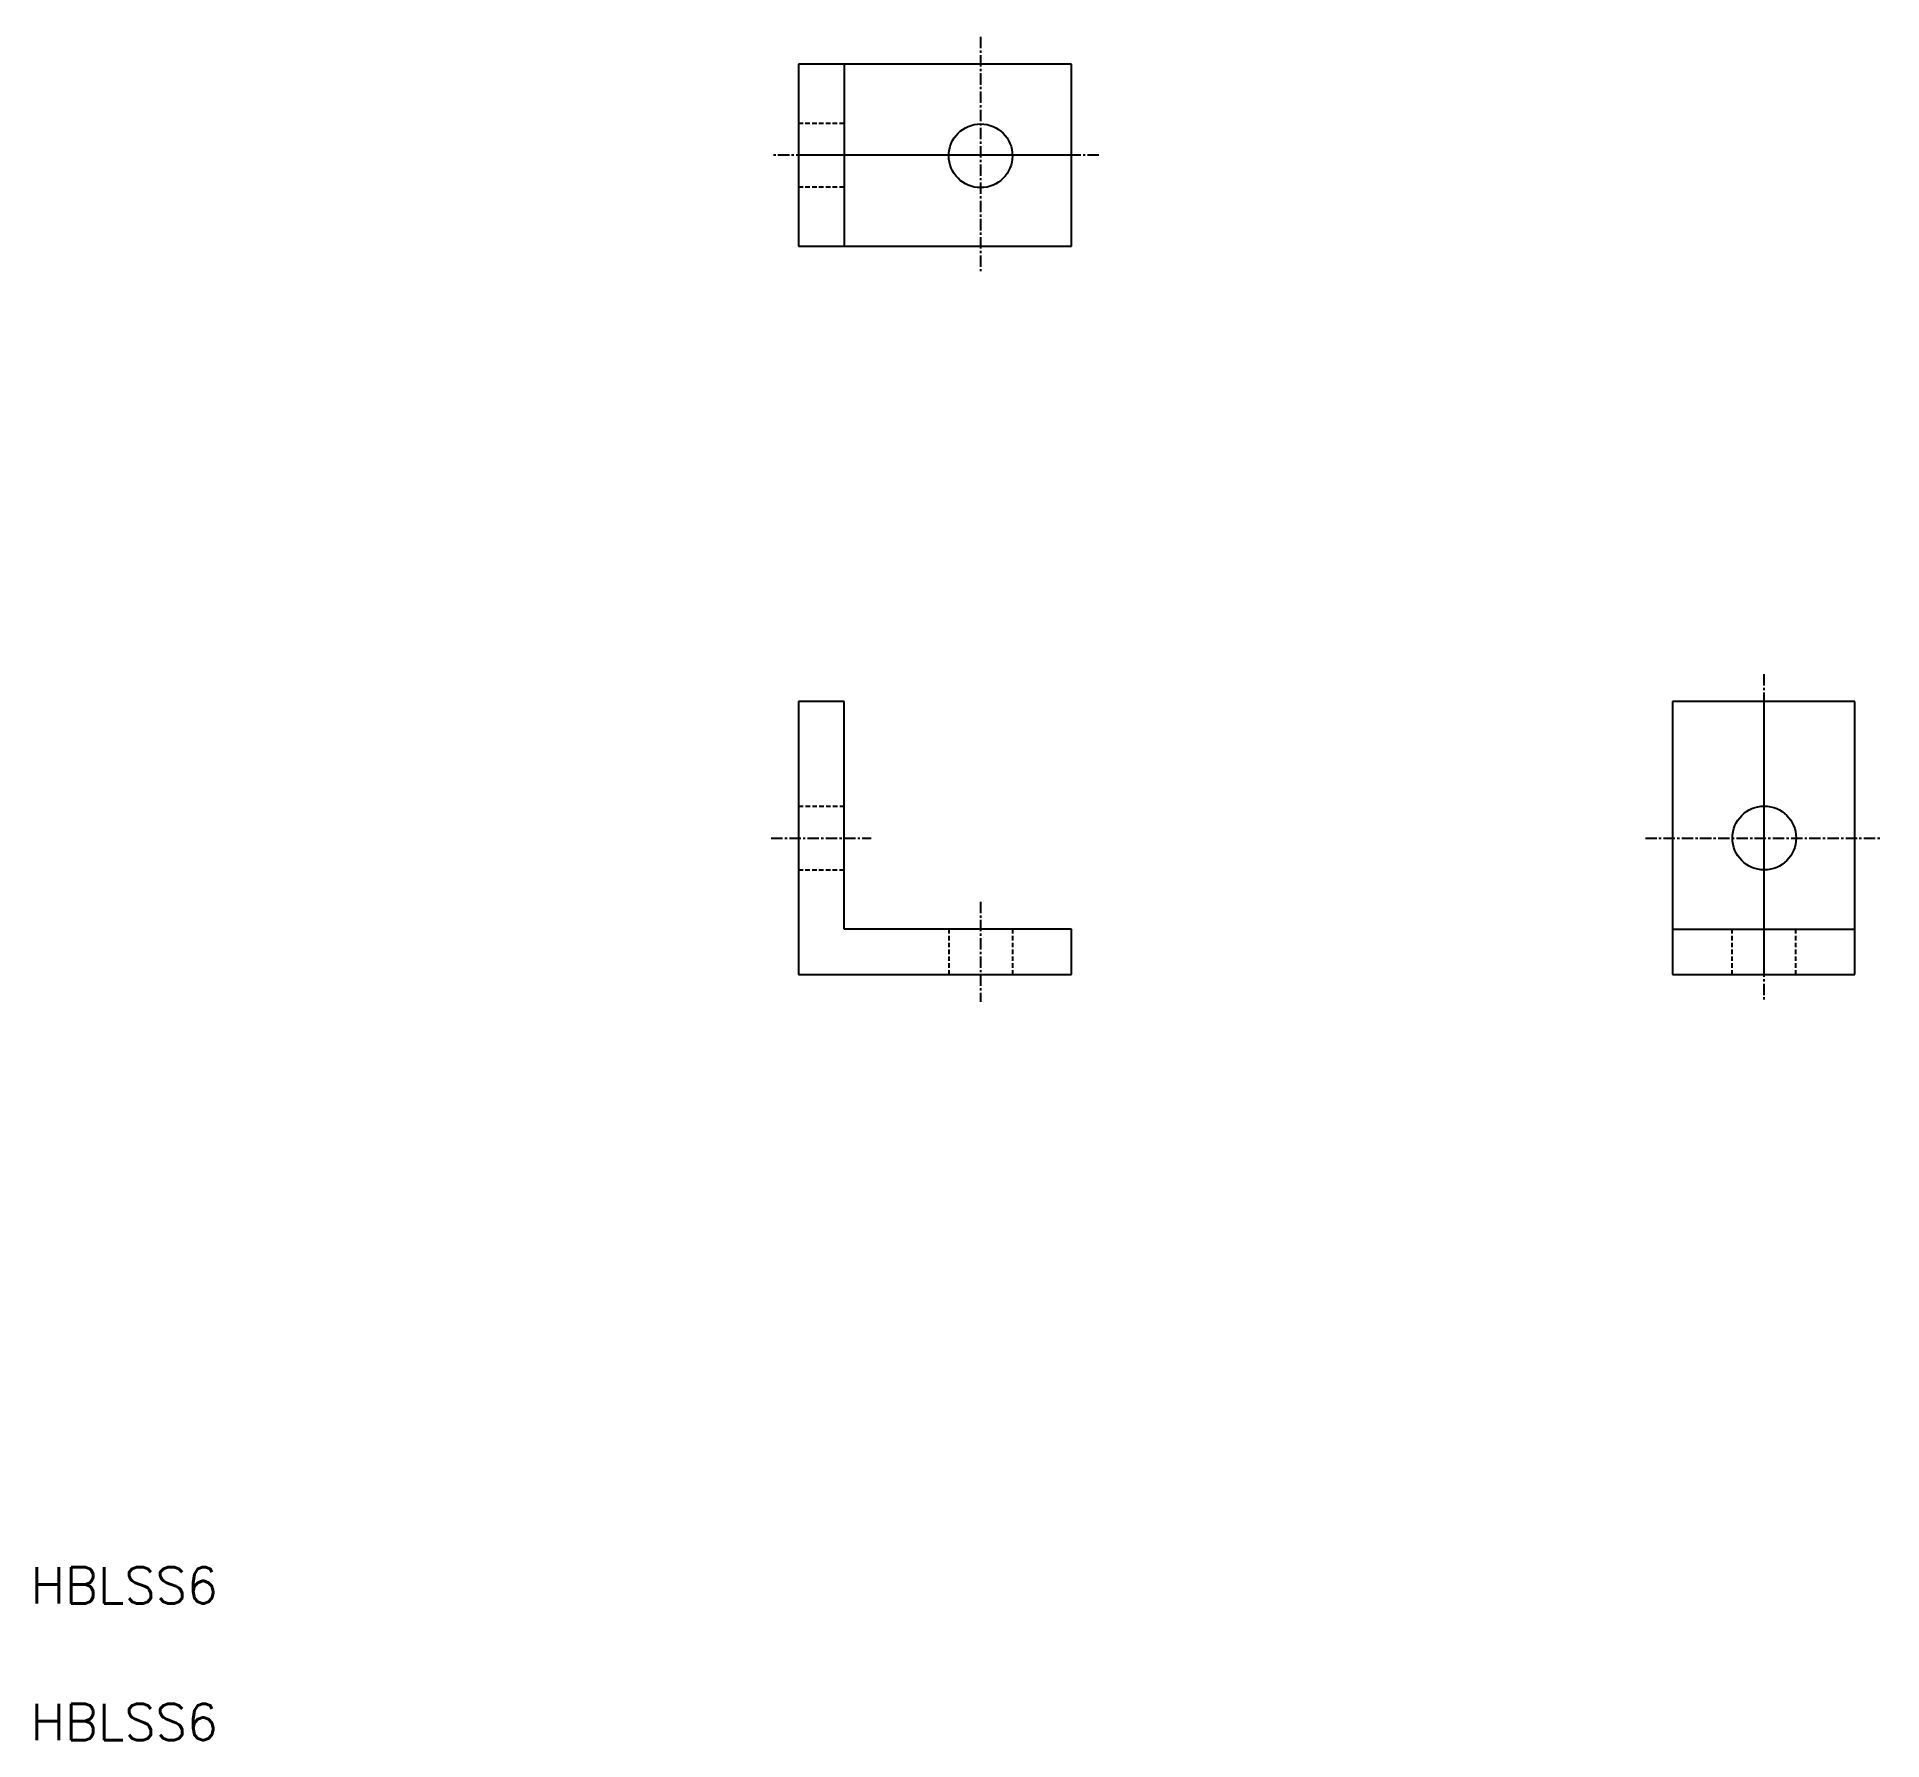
# Model space of a CAD drawing. Extents: x -84 to 119, y -84 to 103.
import ezdxf

# ---------------------------------------------------------------- set-up
doc = ezdxf.new("R2010")
doc.units = 0
doc.linetypes.add('CENTER', pattern=[2, 1.25, -0.25, 0.25, -0.25])
doc.linetypes.add('DASHED', pattern=[0.75, 0.5, -0.25])
doc.layers.get('0').update_dxf_attribs({"linetype": 'CONTINUOUS'})
doc.layers.add('CENTER', color=1, linetype='CENTER')
doc.styles.get("Standard").update_dxf_attribs({"font": 'txt.shx', "bigfont": 'bigfont.shx'})

msp = doc.modelspace()

# ---------------------------------------------------------------- linework, layer by layer
at = {"color": 7, "linetype": 'CONTINUOUS'}
for p, q in [((30, 100), (0, 100)), ((0, 100), (0, 80)), ((5, 100), (5, 80)), ((30, 80), (30, 100)), ((0, 80), (30, 80)), ((0, 30), (0, 0)), ((5, 30), (0, 30)), ((5, 5), (5, 30)), ((96, 30), (96, 0)), ((116, 30), (96, 30)), ((116, 0), (116, 30)), ((5, 17.5), (5, 17.5)), ((5, 11.25), (5, 11.25)), ((30, 5), (5, 5)), ((30, 0), (30, 5)), ((96, 5), (116, 5)), ((0, 0), (30, 0)), ((96, 0), (116, 0))]:
    msp.add_line(p, q, dxfattribs=at)
at = {"color": 3, "linetype": 'DASHED'}
for p, q in [((5, 93.5), (0, 93.5)), ((5, 93.5), (0, 93.5)), ((5, 86.5), (0, 86.5)), ((5, 86.5), (0, 86.5)), ((0.03, 18.5), (5, 18.5)), ((0, 11.5), (5, 11.5)), ((16.5, 5), (16.5, 0)), ((23.5, 5), (23.5, 0)), ((102.5, 5), (102.5, 0)), ((102.5, 5), (102.5, 0)), ((109.5, 5), (109.5, 0)), ((109.5, 5), (109.5, 0))]:
    msp.add_line(p, q, dxfattribs=at)
at = {"color": 7, "linetype": 'CONTINUOUS'}
for centre in [(20, 89.94), (20, 89.94), (106.06, 15), (106.06, 15)]:
    msp.add_circle(centre, 3.5, dxfattribs=at)
at = {"layer": 'CENTER', "color": 1, "linetype": 'CENTER'}
for p, q in [((20, 103), (20, 77)), ((33, 90), (-3, 90)), ((30, 90), (0, 90)), ((106, 33), (106, -3)), ((106, 30), (106, 0)), ((-3, 15), (8, 15)), ((93, 15), (119, 15)), ((20, 8), (20, -3))]:
    msp.add_line(p, q, dxfattribs=at)

# ---------------------------------------------------------------- texts
at = {"color": 7, "linetype": 'CONTINUOUS'}
for p in [(-84.32, -69.09), (-84.32, -84.09)]:
    msp.add_text('HBLSS6', height=4, dxfattribs=at).set_placement(p)

doc.saveas('drawing.dxf')
